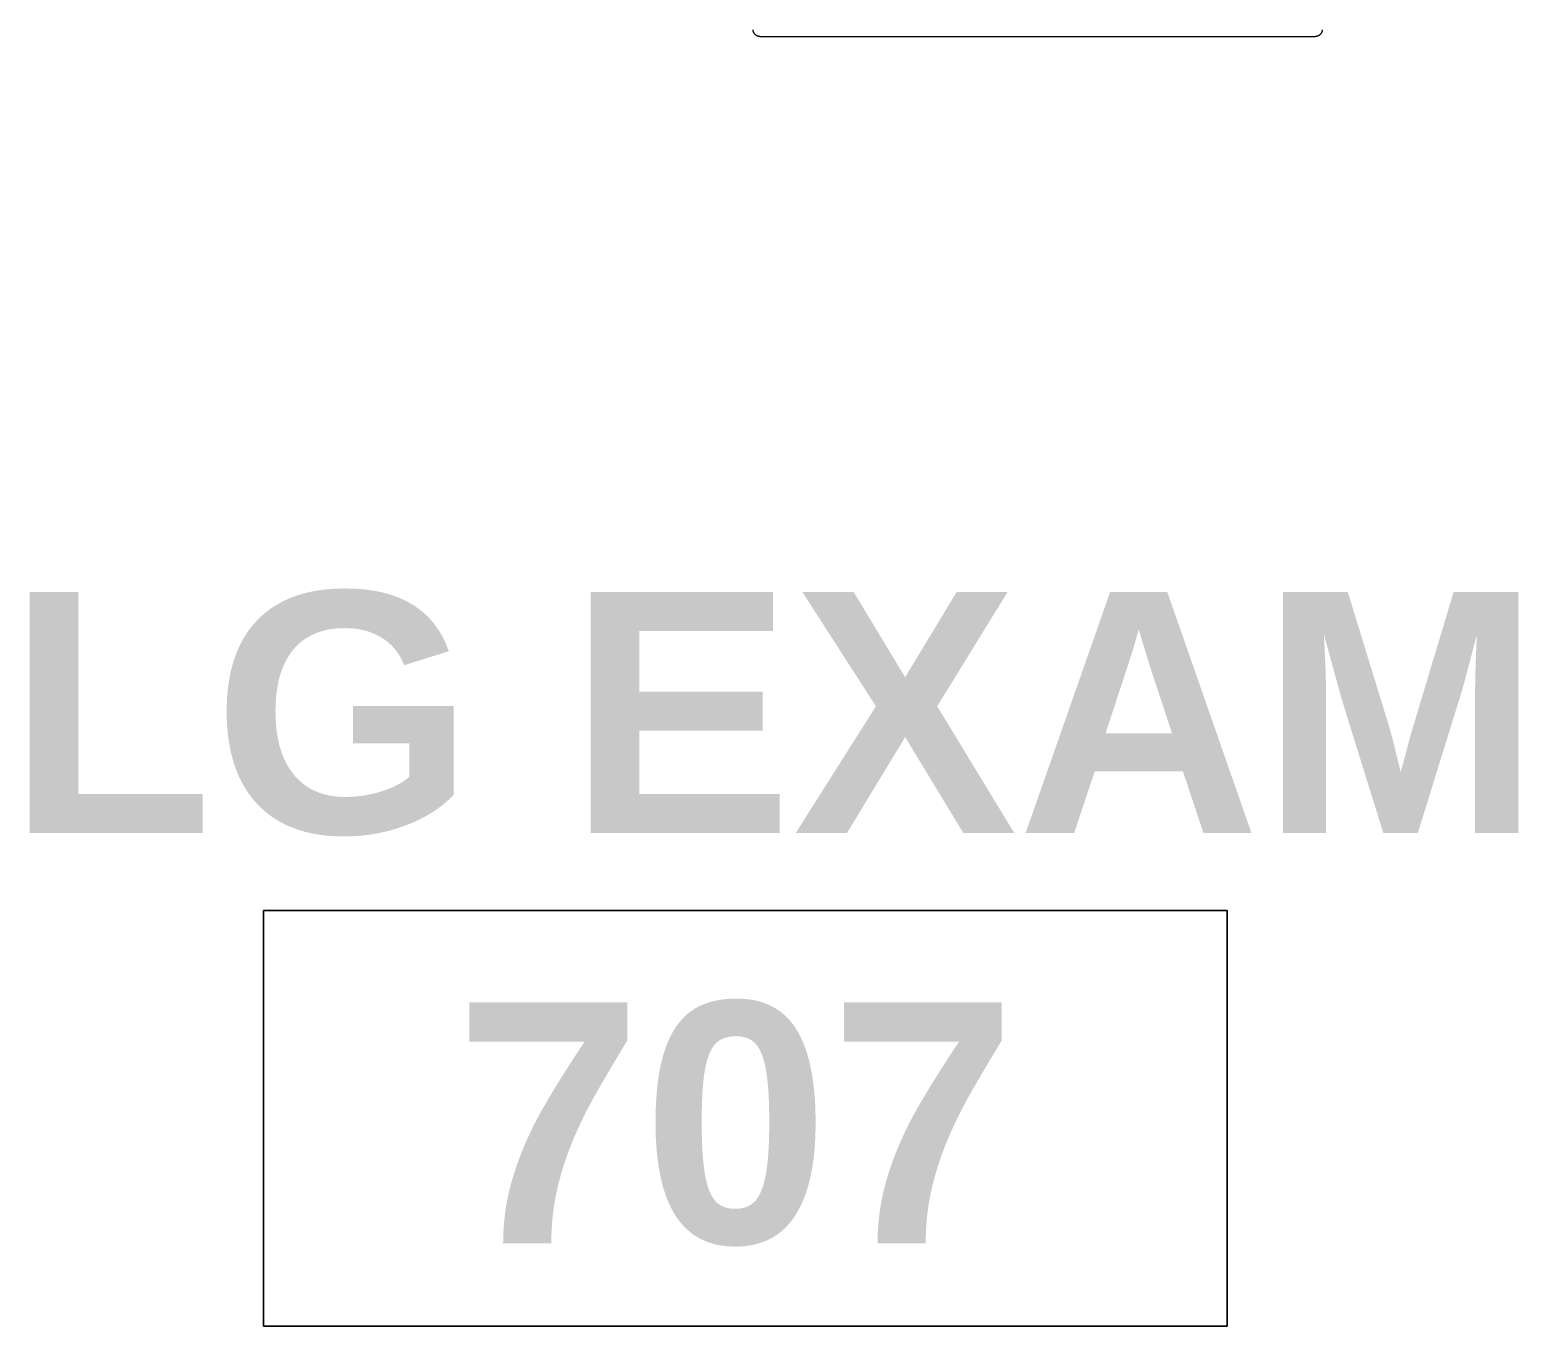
# Model space of a CAD drawing. Header units: inches. Extents: x 1076 to 2563, y 349 to 2134.
# Drawn here: x 2452.3 to 2507.9, y 796 to 844.4 of the extents above; entities that cross this region are included whole.
import ezdxf

# ---------------------------------------------------------------- set-up
doc = ezdxf.new("R2010")
doc.units = ezdxf.units.IN
doc.header["$MEASUREMENT"] = 0
doc.layers.add('A-AREA-IDEN', color=2, linetype='Continuous', lineweight=9)
doc.layers.add('I-FURN', color=30, linetype='Continuous', lineweight=9)
doc.styles.add('Swis721 Lt BT_B', font='', dxfattribs={"height": 9})
doc.styles.get('Swis721 Lt BT_B').set_extended_font_data('Swis721 Lt BT', bold=True)

# ---------------------------------------------------------------- blocks, each defined once
blk = doc.blocks.new('HighTower_SelectRecliner - HighTower_SelectRecliner-V19-Level XX  POWER _ SIGNAL')
at = {"layer": 'I-FURN'}
blk.add_line((-10.375, -15.905), (10.375, -15.905), dxfattribs=at)
at = {"layer": 'I-FURN', "flags": 128}
for points in [[(-10.375, -15.905), (-10.385, -15.904), (-10.395, -15.904), (-10.405, -15.903), (-10.415, -15.901), (-10.425, -15.9), (-10.434, -15.897), (-10.444, -15.895), (-10.454, -15.892), (-10.463, -15.889), (-10.472, -15.885), (-10.481, -15.881), (-10.49, -15.876), (-10.499, -15.872), (-10.508, -15.866), (-10.516, -15.861), (-10.524, -15.855), (-10.532, -15.849), (-10.54, -15.843), (-10.547, -15.836), (-10.554, -15.829), (-10.561, -15.821), (-10.568, -15.814), (-10.574, -15.806), (-10.58, -15.798), (-10.585, -15.79), (-10.591, -15.781), (-10.595, -15.772), (-10.6, -15.764), (-10.604, -15.754), (-10.608, -15.745), (-10.611, -15.736), (-10.615, -15.726), (-10.617, -15.717), (-10.619, -15.707), (-10.621, -15.697), (-10.623, -15.687), (-10.624, -15.677), (-10.625, -15.667), (-10.625, -15.657), (-10.625, -15.655)], [(10.625, -15.655), (10.625, -15.665), (10.624, -15.675), (10.623, -15.685), (10.622, -15.694), (10.62, -15.704), (10.618, -15.714), (10.615, -15.724), (10.612, -15.733), (10.609, -15.743), (10.605, -15.752), (10.601, -15.761), (10.597, -15.77), (10.592, -15.779), (10.587, -15.787), (10.581, -15.796), (10.576, -15.804), (10.569, -15.812), (10.563, -15.819), (10.556, -15.827), (10.549, -15.834), (10.542, -15.841), (10.534, -15.847), (10.526, -15.854), (10.518, -15.859), (10.51, -15.865), (10.502, -15.87), (10.493, -15.875), (10.484, -15.88), (10.475, -15.884), (10.466, -15.888), (10.456, -15.891), (10.447, -15.894), (10.437, -15.897), (10.427, -15.899), (10.417, -15.901), (10.408, -15.902), (10.398, -15.904), (10.388, -15.904), (10.378, -15.905), (10.375, -15.905)]]:
    blk.add_lwpolyline(points, dxfattribs=at)
blk = doc.blocks.new('Room Tag - Room Name and Number-3379422-Level XX  POWER _ SIGNAL')
at = {"layer": 'A-AREA-IDEN'}
for p, q in [((-0.18806, -0.16357), (-0.18806, -0.00182)), ((-0.18806, -0.00182), (0.18694, -0.00182)), ((0.18694, -0.00182), (-0.18806, -0.00182)), ((-0.18806, -0.00182), (-0.18806, -0.16357)), ((0.18694, -0.00182), (0.18694, -0.16357)), ((0.18694, -0.16357), (0.18694, -0.00182)), ((0.18694, -0.16357), (-0.18806, -0.16357)), ((-0.18806, -0.16357), (0.18694, -0.16357))]:
    blk.add_line(p, q, dxfattribs=at)

msp = doc.modelspace()

# ---------------------------------------------------------------- block references
at = {"layer": 'A-AREA-IDEN', "xscale": 95.99999999999994, "yscale": 95.99999999999994, "zscale": 95.99999999999994}
msp.add_blockref('Room Tag - Room Name and Number-3379422-Level XX  POWER _ SIGNAL', (2479.118, 811.719), dxfattribs=at)
at = {"layer": 'I-FURN'}
msp.add_blockref('HighTower_SelectRecliner - HighTower_SelectRecliner-V19-Level XX  POWER _ SIGNAL', (2489.982, 860.089), dxfattribs=at)

# ---------------------------------------------------------------- texts
at = {"layer": 'A-AREA-IDEN', "char_height": 9, "attachment_point": 1, "style": 'Swis721 Lt BT_B'}
for s, insert, width in [('LG EXAM', (2451.5, 823.435), 66.66), ('707', (2468.222, 808.117), 25.452)]:
    msp.add_mtext(s, dxfattribs=dict(at, insert=insert, width=width))

doc.saveas('drawing.dxf')
